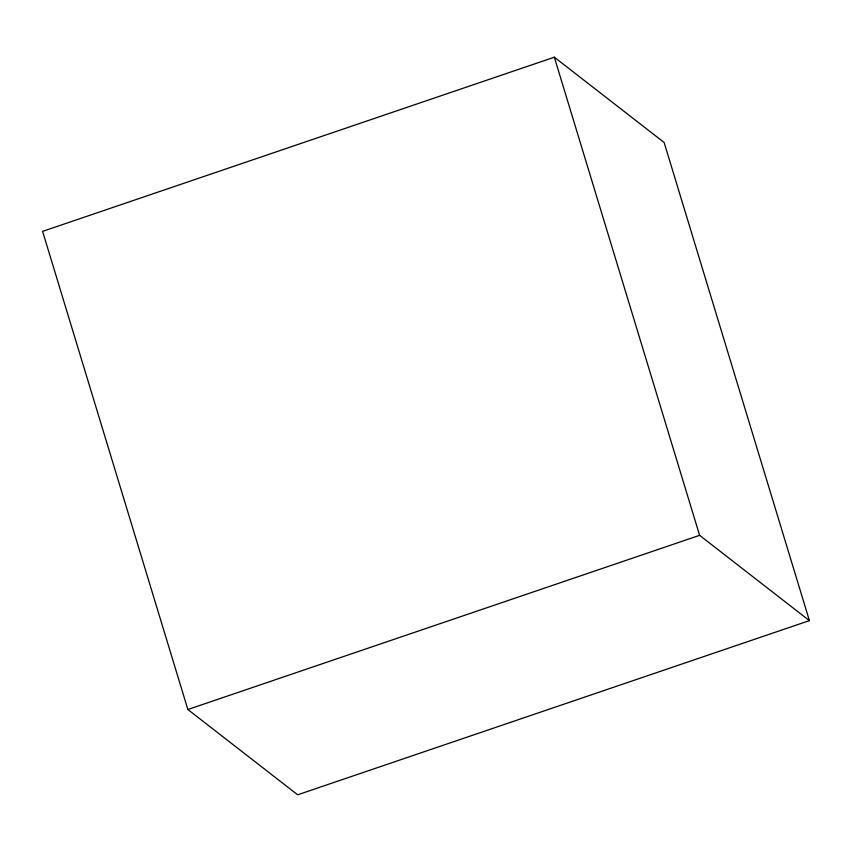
<?xml version="1.0" encoding="UTF-8"?>
<svg xmlns="http://www.w3.org/2000/svg" width="852" height="852" viewBox="0 0 852 852"><rect width="100%" height="100%" fill="white"/><g stroke="black" fill="none" stroke-linecap="round" stroke-linejoin="round"><path stroke-width="1.28" d="M554.332 57.201L42.6 231.371L187.866 709.514L297.667 794.799L809.4 620.629L664.134 142.486L554.332 57.201L699.609 535.333L809.4 620.629M187.866 709.514L699.609 535.333"/></g></svg>
